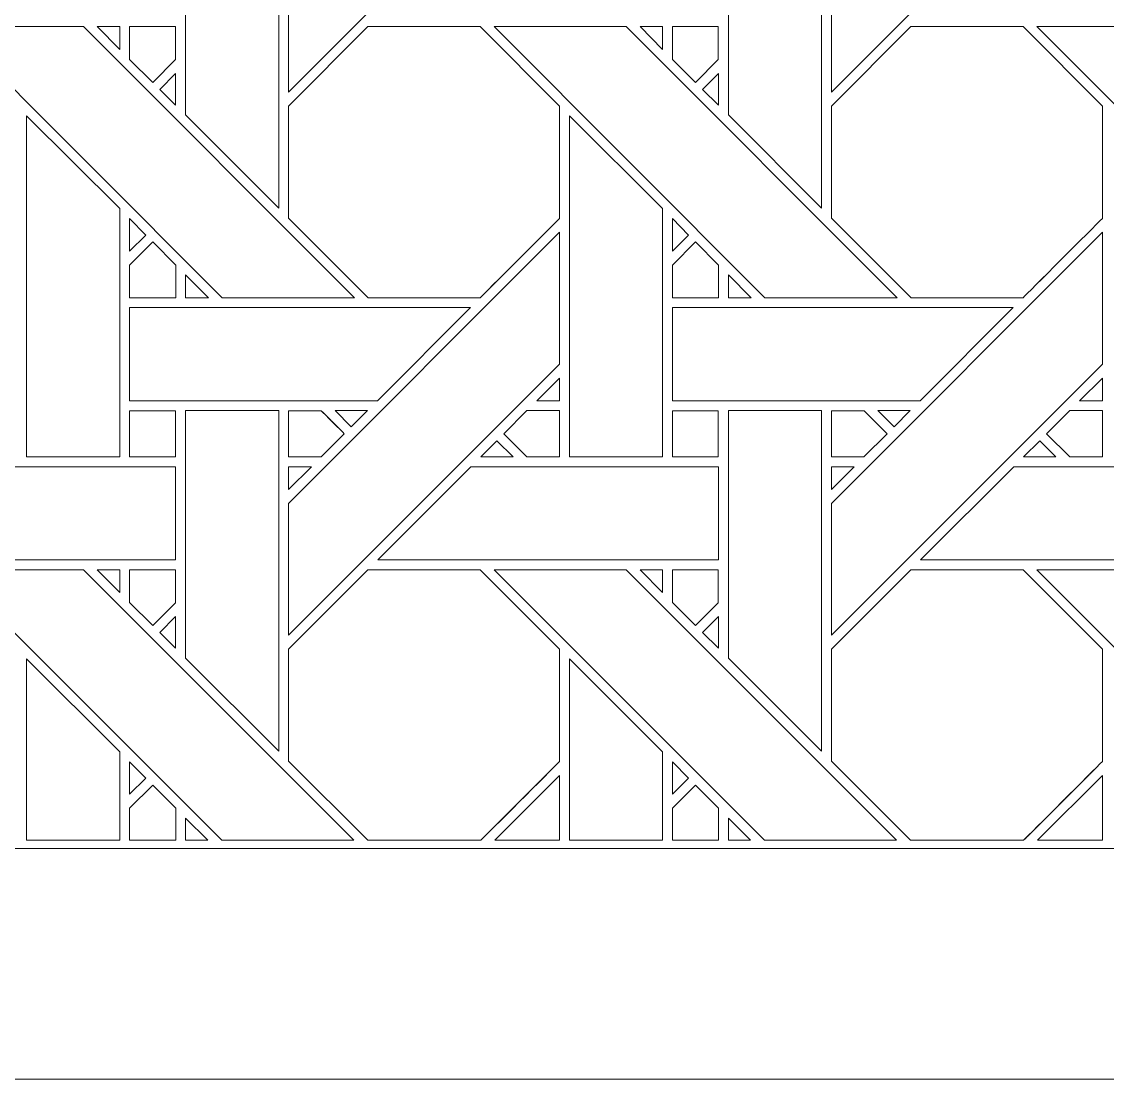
# Model space of a CAD drawing. Header units: inches. Extents: x 5.4 to 19.4, y 5.6 to 12.6.
# Drawn here: x 8.833 to 10.731, y 5.595 to 7.442 of the extents above; entities that cross this region are included whole.
import ezdxf

# ---------------------------------------------------------------- set-up
doc = ezdxf.new("R2010")
doc.units = ezdxf.units.IN
doc.header["$MEASUREMENT"] = 0
doc.layers.add('Design', color=7, linetype='Continuous', lineweight=0)

msp = doc.modelspace()

# ---------------------------------------------------------------- linework, layer by layer
at = {"layer": 'Design'}
for points, knots in [([(5.3829, 12.5948), (5.3829, 12.5948), (5.3829, 5.5948), (5.3829, 5.5948), (5.3829, 5.5948), (19.3829, 5.5948), (19.3829, 5.5948), (19.3829, 5.5948), (19.3829, 12.5948), (19.3829, 12.5948), (19.3829, 12.5948), (5.3829, 12.5948), (5.3829, 12.5948)], [0, 0, 0, 0, 1, 1, 1, 2, 2, 2, 3, 3, 3, 4, 4, 4, 4]), ([(5.8069, 12.1914), (5.8069, 12.1914), (5.8069, 5.9981), (5.8069, 5.9981), (5.8069, 5.9981), (18.9588, 5.9981), (18.9588, 5.9981), (18.9588, 5.9981), (18.9588, 12.1914), (18.9588, 12.1914), (18.9588, 12.1914), (5.8069, 12.1914), (5.8069, 12.1914)], [0, 0, 0, 0, 1, 1, 1, 2, 2, 2, 3, 3, 3, 4, 4, 4, 4]), ([(9.2999, 7.5494), (9.2999, 7.5494), (9.7735, 8.023), (9.7735, 8.023), (9.7735, 8.023), (9.7735, 7.7929), (9.7735, 7.7929), (9.7735, 7.7929), (9.2999, 7.3193), (9.2999, 7.3193), (9.2999, 7.3193), (9.2999, 7.5494), (9.2999, 7.5494)], [0, 0, 0, 0, 1, 1, 1, 2, 2, 2, 3, 3, 3, 4, 4, 4, 4]), ([(10.2486, 7.5494), (10.2486, 7.5494), (10.7222, 8.023), (10.7222, 8.023), (10.7222, 8.023), (10.7222, 7.7929), (10.7222, 7.7929), (10.7222, 7.7929), (10.2486, 7.3193), (10.2486, 7.3193), (10.2486, 7.3193), (10.2486, 7.5494), (10.2486, 7.5494)], [0, 0, 0, 0, 1, 1, 1, 2, 2, 2, 3, 3, 3, 4, 4, 4, 4]), ([(9.2827, 7.7115), (9.2827, 7.7115), (9.2827, 7.1164), (9.2827, 7.1164), (9.2827, 7.1164), (9.1198, 7.2793), (9.1198, 7.2793), (9.1198, 7.2793), (9.1198, 7.7115), (9.1198, 7.7115), (9.1198, 7.7115), (9.2827, 7.7115), (9.2827, 7.7115)], [0, 0, 0, 0, 1, 1, 1, 2, 2, 2, 3, 3, 3, 4, 4, 4, 4]), ([(10.2314, 7.7115), (10.2314, 7.7115), (10.2314, 7.1164), (10.2314, 7.1164), (10.2314, 7.1164), (10.0685, 7.2793), (10.0685, 7.2793), (10.0685, 7.2793), (10.0685, 7.7115), (10.0685, 7.7115), (10.0685, 7.7115), (10.2314, 7.7115), (10.2314, 7.7115)], [0, 0, 0, 0, 1, 1, 1, 2, 2, 2, 3, 3, 3, 4, 4, 4, 4]), ([(8.7103, 7.4336), (8.7103, 7.4336), (8.9412, 7.4336), (8.9412, 7.4336), (8.9412, 7.4336), (9.4149, 6.96), (9.4149, 6.96), (9.4149, 6.96), (9.1838, 6.96), (9.1838, 6.96), (9.1838, 6.96), (8.7103, 7.4336), (8.7103, 7.4336)], [0, 0, 0, 0, 1, 1, 1, 2, 2, 2, 3, 3, 3, 4, 4, 4, 4]), ([(9.0048, 7.4336), (9.0048, 7.4336), (9.0048, 7.3938), (9.0048, 7.3938), (9.0048, 7.3938), (8.9653, 7.4336), (8.9653, 7.4336), (8.9653, 7.4336), (9.0048, 7.4336), (9.0048, 7.4336)], [0, 0, 0, 0, 1, 1, 1, 2, 2, 2, 3, 3, 3, 3]), ([(9.1022, 7.4336), (9.1022, 7.4336), (9.1022, 7.376), (9.1022, 7.376), (9.1022, 7.376), (9.0623, 7.3361), (9.0623, 7.3361), (9.0623, 7.3361), (9.0219, 7.3764), (9.0219, 7.3764), (9.0219, 7.3764), (9.0219, 7.4336), (9.0219, 7.4336), (9.0219, 7.4336), (9.1022, 7.4336), (9.1022, 7.4336)], [0, 0, 0, 0, 1, 1, 1, 2, 2, 2, 3, 3, 3, 4, 4, 4, 5, 5, 5, 5]), ([(9.0623, 7.3361), (9.0623, 7.3361), (9.0219, 7.3764), (9.0219, 7.3764), (9.0219, 7.3764), (9.0219, 7.4336), (9.0219, 7.4336), (9.0219, 7.4336), (9.1022, 7.4336), (9.1022, 7.4336), (9.1022, 7.4336), (9.1022, 7.376), (9.1022, 7.376), (9.1022, 7.376), (9.0623, 7.3361), (9.0623, 7.3361)], [0, 0, 0, 0, 1, 1, 1, 2, 2, 2, 3, 3, 3, 4, 4, 4, 5, 5, 5, 5]), ([(9.4385, 7.4336), (9.4385, 7.4336), (9.6347, 7.4336), (9.6347, 7.4336), (9.6347, 7.4336), (9.7735, 7.2949), (9.7735, 7.2949), (9.7735, 7.2949), (9.7735, 7.0987), (9.7735, 7.0987), (9.7557, 7.0807), (9.6438, 6.969), (9.6348, 6.96), (9.6348, 6.96), (9.4391, 6.96), (9.4391, 6.96), (9.4391, 6.96), (9.2998, 7.0992), (9.2998, 7.0992), (9.2998, 7.0992), (9.2998, 7.2949), (9.2998, 7.2949), (9.2998, 7.2949), (9.4385, 7.4336), (9.4385, 7.4336)], [0, 0, 0, 0, 1, 1, 1, 2, 2, 2, 3, 3, 3, 4, 4, 4, 5, 5, 5, 6, 6, 6, 7, 7, 7, 8, 8, 8, 8]), ([(9.2998, 7.0992), (9.2998, 7.0992), (9.2998, 7.2949), (9.2998, 7.2949), (9.2998, 7.2949), (9.4385, 7.4336), (9.4385, 7.4336), (9.4385, 7.4336), (9.6347, 7.4336), (9.6347, 7.4336), (9.6347, 7.4336), (9.7735, 7.2949), (9.7735, 7.2949), (9.7735, 7.2949), (9.7735, 7.0987), (9.7735, 7.0987), (9.7555, 7.0806), (9.6437, 6.9689), (9.6348, 6.96), (9.6348, 6.96), (9.4391, 6.96), (9.4391, 6.96), (9.4391, 6.96), (9.2998, 7.0992), (9.2998, 7.0992)], [0, 0, 0, 0, 1, 1, 1, 2, 2, 2, 3, 3, 3, 4, 4, 4, 5, 5, 5, 6, 6, 6, 7, 7, 7, 8, 8, 8, 8]), ([(9.659, 7.4336), (9.659, 7.4336), (9.89, 7.4336), (9.89, 7.4336), (9.89, 7.4336), (10.3636, 6.96), (10.3636, 6.96), (10.3636, 6.96), (10.1325, 6.96), (10.1325, 6.96), (10.1325, 6.96), (9.659, 7.4336), (9.659, 7.4336)], [0, 0, 0, 0, 1, 1, 1, 2, 2, 2, 3, 3, 3, 4, 4, 4, 4]), ([(9.9535, 7.4336), (9.9535, 7.4336), (9.9535, 7.3938), (9.9535, 7.3938), (9.9535, 7.3938), (9.9141, 7.4336), (9.9141, 7.4336), (9.9141, 7.4336), (9.9535, 7.4336), (9.9535, 7.4336)], [0, 0, 0, 0, 1, 1, 1, 2, 2, 2, 3, 3, 3, 3]), ([(10.0509, 7.4336), (10.0509, 7.4336), (10.0509, 7.376), (10.0509, 7.376), (10.0509, 7.376), (10.011, 7.3361), (10.011, 7.3361), (10.011, 7.3361), (9.9707, 7.3764), (9.9707, 7.3764), (9.9707, 7.3764), (9.9707, 7.4336), (9.9707, 7.4336), (9.9707, 7.4336), (10.0509, 7.4336), (10.0509, 7.4336)], [0, 0, 0, 0, 1, 1, 1, 2, 2, 2, 3, 3, 3, 4, 4, 4, 5, 5, 5, 5]), ([(10.011, 7.3361), (10.011, 7.3361), (9.9707, 7.3764), (9.9707, 7.3764), (9.9707, 7.3764), (9.9707, 7.4336), (9.9707, 7.4336), (9.9707, 7.4336), (10.0509, 7.4336), (10.0509, 7.4336), (10.0509, 7.4336), (10.0509, 7.376), (10.0509, 7.376), (10.0509, 7.376), (10.011, 7.3361), (10.011, 7.3361)], [0, 0, 0, 0, 1, 1, 1, 2, 2, 2, 3, 3, 3, 4, 4, 4, 5, 5, 5, 5]), ([(10.3873, 7.4336), (10.3873, 7.4336), (10.5835, 7.4336), (10.5835, 7.4336), (10.5835, 7.4336), (10.7222, 7.2949), (10.7222, 7.2949), (10.7222, 7.2949), (10.7222, 7.0987), (10.7222, 7.0987), (10.7044, 7.0807), (10.5925, 6.969), (10.5835, 6.96), (10.5835, 6.96), (10.3878, 6.96), (10.3878, 6.96), (10.3878, 6.96), (10.2486, 7.0992), (10.2486, 7.0992), (10.2486, 7.0992), (10.2486, 7.2949), (10.2486, 7.2949), (10.2486, 7.2949), (10.3873, 7.4336), (10.3873, 7.4336)], [0, 0, 0, 0, 1, 1, 1, 2, 2, 2, 3, 3, 3, 4, 4, 4, 5, 5, 5, 6, 6, 6, 7, 7, 7, 8, 8, 8, 8]), ([(10.2486, 7.0992), (10.2486, 7.0992), (10.2486, 7.2949), (10.2486, 7.2949), (10.2486, 7.2949), (10.3873, 7.4336), (10.3873, 7.4336), (10.3873, 7.4336), (10.5835, 7.4336), (10.5835, 7.4336), (10.5835, 7.4336), (10.7222, 7.2949), (10.7222, 7.2949), (10.7222, 7.2949), (10.7222, 7.0987), (10.7222, 7.0987), (10.7045, 7.0808), (10.5926, 6.9691), (10.5835, 6.96), (10.5835, 6.96), (10.3878, 6.96), (10.3878, 6.96), (10.3878, 6.96), (10.2486, 7.0992), (10.2486, 7.0992)], [0, 0, 0, 0, 1, 1, 1, 2, 2, 2, 3, 3, 3, 4, 4, 4, 5, 5, 5, 6, 6, 6, 7, 7, 7, 8, 8, 8, 8]), ([(10.6077, 7.4336), (10.6077, 7.4336), (10.8387, 7.4336), (10.8387, 7.4336), (10.8387, 7.4336), (11.3123, 6.96), (11.3123, 6.96), (11.3123, 6.96), (11.0813, 6.96), (11.0813, 6.96), (11.0813, 6.96), (10.6077, 7.4336), (10.6077, 7.4336)], [0, 0, 0, 0, 1, 1, 1, 2, 2, 2, 3, 3, 3, 4, 4, 4, 4]), ([(9.1022, 7.3518), (9.1022, 7.3518), (9.1022, 7.2966), (9.1022, 7.2966), (9.1022, 7.2966), (9.0745, 7.324), (9.0745, 7.324), (9.0745, 7.324), (9.1022, 7.3518), (9.1022, 7.3518)], [0, 0, 0, 0, 1, 1, 1, 2, 2, 2, 3, 3, 3, 3]), ([(10.051, 7.3518), (10.051, 7.3518), (10.051, 7.2966), (10.051, 7.2966), (10.051, 7.2966), (10.0232, 7.324), (10.0232, 7.324), (10.0232, 7.324), (10.051, 7.3518), (10.051, 7.3518)], [0, 0, 0, 0, 1, 1, 1, 2, 2, 2, 3, 3, 3, 3]), ([(9.0047, 7.1157), (9.0047, 7.1157), (9.0047, 6.682), (9.0047, 6.682), (9.0047, 6.682), (8.8419, 6.682), (8.8419, 6.682), (8.8419, 6.682), (8.8419, 7.2778), (8.8419, 7.2778), (8.8419, 7.2778), (9.0047, 7.1157), (9.0047, 7.1157)], [0, 0, 0, 0, 1, 1, 1, 2, 2, 2, 3, 3, 3, 4, 4, 4, 4]), ([(9.9534, 7.1157), (9.9534, 7.1157), (9.9534, 6.682), (9.9534, 6.682), (9.9534, 6.682), (9.7907, 6.682), (9.7907, 6.682), (9.7907, 6.682), (9.7907, 7.2778), (9.7907, 7.2778), (9.7907, 7.2778), (9.9534, 7.1157), (9.9534, 7.1157)], [0, 0, 0, 0, 1, 1, 1, 2, 2, 2, 3, 3, 3, 4, 4, 4, 4]), ([(9.022, 7.0414), (9.022, 7.0414), (9.022, 7.0982), (9.022, 7.0982), (9.022, 7.0982), (9.0502, 7.0696), (9.0502, 7.0696), (9.0502, 7.0696), (9.022, 7.0414), (9.022, 7.0414)], [0, 0, 0, 0, 1, 1, 1, 2, 2, 2, 3, 3, 3, 3]), ([(9.9707, 7.0414), (9.9707, 7.0414), (9.9707, 7.0982), (9.9707, 7.0982), (9.9707, 7.0982), (9.9989, 7.0696), (9.9989, 7.0696), (9.9989, 7.0696), (9.9707, 7.0414), (9.9707, 7.0414)], [0, 0, 0, 0, 1, 1, 1, 2, 2, 2, 3, 3, 3, 3]), ([(9.2999, 6.6007), (9.2999, 6.6007), (9.7735, 7.0743), (9.7735, 7.0743), (9.7735, 7.0743), (9.7735, 6.8442), (9.7735, 6.8442), (9.7735, 6.8442), (9.2999, 6.3706), (9.2999, 6.3706), (9.2999, 6.3706), (9.2999, 6.6007), (9.2999, 6.6007)], [0, 0, 0, 0, 1, 1, 1, 2, 2, 2, 3, 3, 3, 4, 4, 4, 4]), ([(10.2486, 6.6007), (10.2486, 6.6007), (10.7222, 7.0743), (10.7222, 7.0743), (10.7222, 7.0743), (10.7222, 6.8442), (10.7222, 6.8442), (10.7222, 6.8442), (10.2486, 6.3706), (10.2486, 6.3706), (10.2486, 6.3706), (10.2486, 6.6007), (10.2486, 6.6007)], [0, 0, 0, 0, 1, 1, 1, 2, 2, 2, 3, 3, 3, 4, 4, 4, 4]), ([(9.022, 6.9597), (9.022, 6.9597), (9.022, 7.017), (9.022, 7.017), (9.022, 7.017), (9.0623, 7.0574), (9.0623, 7.0574), (9.0623, 7.0574), (9.1026, 7.017), (9.1026, 7.017), (9.1026, 7.017), (9.1026, 6.9597), (9.1026, 6.9597), (9.1026, 6.9597), (9.022, 6.9597), (9.022, 6.9597)], [0, 0, 0, 0, 1, 1, 1, 2, 2, 2, 3, 3, 3, 4, 4, 4, 5, 5, 5, 5]), ([(9.022, 6.9597), (9.022, 6.9597), (9.022, 7.017), (9.022, 7.017), (9.022, 7.017), (9.0623, 7.0574), (9.0623, 7.0574), (9.0623, 7.0574), (9.1026, 7.017), (9.1026, 7.017), (9.1026, 7.017), (9.1026, 6.9597), (9.1026, 6.9597), (9.1026, 6.9597), (9.022, 6.9597), (9.022, 6.9597)], [0, 0, 0, 0, 1, 1, 1, 2, 2, 2, 3, 3, 3, 4, 4, 4, 5, 5, 5, 5]), ([(9.9707, 6.9597), (9.9707, 6.9597), (9.9707, 7.017), (9.9707, 7.017), (9.9707, 7.017), (10.011, 7.0574), (10.011, 7.0574), (10.011, 7.0574), (10.0514, 7.017), (10.0514, 7.017), (10.0514, 7.017), (10.0514, 6.9597), (10.0514, 6.9597), (10.0514, 6.9597), (9.9707, 6.9597), (9.9707, 6.9597)], [0, 0, 0, 0, 1, 1, 1, 2, 2, 2, 3, 3, 3, 4, 4, 4, 5, 5, 5, 5]), ([(10.011, 7.0574), (10.011, 7.0574), (10.0514, 7.017), (10.0514, 7.017), (10.0514, 7.017), (10.0514, 6.9597), (10.0514, 6.9597), (10.0514, 6.9597), (9.9707, 6.9597), (9.9707, 6.9597), (9.9707, 6.9597), (9.9707, 7.017), (9.9707, 7.017), (9.9707, 7.017), (10.011, 7.0574), (10.011, 7.0574)], [0, 0, 0, 0, 1, 1, 1, 2, 2, 2, 3, 3, 3, 4, 4, 4, 5, 5, 5, 5]), ([(9.1596, 6.96), (9.1596, 6.96), (9.1199, 6.96), (9.1199, 6.96), (9.1199, 6.96), (9.1199, 6.9998), (9.1199, 6.9998), (9.1199, 6.9998), (9.1596, 6.96), (9.1596, 6.96)], [0, 0, 0, 0, 1, 1, 1, 2, 2, 2, 3, 3, 3, 3]), ([(10.1084, 6.96), (10.1084, 6.96), (10.0686, 6.96), (10.0686, 6.96), (10.0686, 6.96), (10.0686, 6.9998), (10.0686, 6.9998), (10.0686, 6.9998), (10.1084, 6.96), (10.1084, 6.96)], [0, 0, 0, 0, 1, 1, 1, 2, 2, 2, 3, 3, 3, 3]), ([(9.022, 6.78), (9.022, 6.78), (9.022, 6.9427), (9.022, 6.9427), (9.022, 6.9427), (9.6177, 6.9427), (9.6177, 6.9427), (9.6177, 6.9427), (9.455, 6.78), (9.455, 6.78), (9.455, 6.78), (9.022, 6.78), (9.022, 6.78)], [0, 0, 0, 0, 1, 1, 1, 2, 2, 2, 3, 3, 3, 4, 4, 4, 4]), ([(9.9707, 6.78), (9.9707, 6.78), (9.9707, 6.9427), (9.9707, 6.9427), (9.9707, 6.9427), (10.5664, 6.9427), (10.5664, 6.9427), (10.5664, 6.9427), (10.4037, 6.78), (10.4037, 6.78), (10.4037, 6.78), (9.9707, 6.78), (9.9707, 6.78)], [0, 0, 0, 0, 1, 1, 1, 2, 2, 2, 3, 3, 3, 4, 4, 4, 4]), ([(9.7338, 6.7801), (9.7338, 6.7801), (9.7735, 6.8198), (9.7735, 6.8198), (9.7735, 6.8198), (9.7735, 6.7801), (9.7735, 6.7801), (9.7735, 6.7801), (9.7338, 6.7801), (9.7338, 6.7801)], [0, 0, 0, 0, 1, 1, 1, 2, 2, 2, 3, 3, 3, 3]), ([(10.6825, 6.7801), (10.6825, 6.7801), (10.7223, 6.8198), (10.7223, 6.8198), (10.7223, 6.8198), (10.7223, 6.7801), (10.7223, 6.7801), (10.7223, 6.7801), (10.6825, 6.7801), (10.6825, 6.7801)], [0, 0, 0, 0, 1, 1, 1, 2, 2, 2, 3, 3, 3, 3]), ([(9.1022, 6.7627), (9.1022, 6.7627), (9.1022, 6.682), (9.1022, 6.682), (9.1022, 6.682), (9.022, 6.682), (9.022, 6.682), (9.022, 6.682), (9.022, 6.7627), (9.022, 6.7627), (9.022, 6.7627), (9.1022, 6.7627), (9.1022, 6.7627)], [0, 0, 0, 0, 1, 1, 1, 2, 2, 2, 3, 3, 3, 4, 4, 4, 4]), ([(9.022, 6.7627), (9.022, 6.7627), (9.1022, 6.7627), (9.1022, 6.7627), (9.1022, 6.7627), (9.1022, 6.682), (9.1022, 6.682), (9.1022, 6.682), (9.022, 6.682), (9.022, 6.682), (9.022, 6.682), (9.022, 6.7627), (9.022, 6.7627)], [0, 0, 0, 0, 1, 1, 1, 2, 2, 2, 3, 3, 3, 4, 4, 4, 4]), ([(9.2827, 6.7628), (9.2827, 6.7628), (9.2827, 6.1677), (9.2827, 6.1677), (9.2827, 6.1677), (9.1198, 6.3306), (9.1198, 6.3306), (9.1198, 6.3306), (9.1198, 6.7628), (9.1198, 6.7628), (9.1198, 6.7628), (9.2827, 6.7628), (9.2827, 6.7628)], [0, 0, 0, 0, 1, 1, 1, 2, 2, 2, 3, 3, 3, 4, 4, 4, 4]), ([(9.3569, 6.7627), (9.362, 6.7576), (9.3928, 6.7268), (9.3972, 6.7224), (9.3972, 6.7224), (9.3568, 6.682), (9.3568, 6.682), (9.3568, 6.682), (9.2998, 6.682), (9.2998, 6.682), (9.2998, 6.682), (9.2998, 6.7627), (9.2998, 6.7627), (9.2998, 6.7627), (9.3569, 6.7627), (9.3569, 6.7627)], [0, 0, 0, 0, 1, 1, 1, 2, 2, 2, 3, 3, 3, 4, 4, 4, 5, 5, 5, 5]), ([(9.2998, 6.7627), (9.2998, 6.7627), (9.3569, 6.7627), (9.3569, 6.7627), (9.3623, 6.7574), (9.3931, 6.7266), (9.3972, 6.7224), (9.3972, 6.7224), (9.3568, 6.682), (9.3568, 6.682), (9.3568, 6.682), (9.2998, 6.682), (9.2998, 6.682), (9.2998, 6.682), (9.2998, 6.7627), (9.2998, 6.7627)], [0, 0, 0, 0, 1, 1, 1, 2, 2, 2, 3, 3, 3, 4, 4, 4, 5, 5, 5, 5]), ([(9.4377, 6.7628), (9.4377, 6.7628), (9.4095, 6.7346), (9.4095, 6.7346), (9.4095, 6.7346), (9.3813, 6.7628), (9.3813, 6.7628), (9.3813, 6.7628), (9.4377, 6.7628), (9.4377, 6.7628)], [0, 0, 0, 0, 1, 1, 1, 2, 2, 2, 3, 3, 3, 3]), ([(9.7735, 6.7628), (9.7735, 6.7628), (9.7735, 6.682), (9.7735, 6.682), (9.7735, 6.682), (9.7164, 6.682), (9.7164, 6.682), (9.7164, 6.682), (9.676, 6.7223), (9.676, 6.7223), (9.676, 6.7223), (9.7165, 6.7628), (9.7165, 6.7628), (9.7165, 6.7628), (9.7735, 6.7628), (9.7735, 6.7628)], [0, 0, 0, 0, 1, 1, 1, 2, 2, 2, 3, 3, 3, 4, 4, 4, 5, 5, 5, 5]), ([(9.676, 6.7223), (9.676, 6.7223), (9.7165, 6.7628), (9.7165, 6.7628), (9.7165, 6.7628), (9.7735, 6.7628), (9.7735, 6.7628), (9.7735, 6.7628), (9.7735, 6.682), (9.7735, 6.682), (9.7735, 6.682), (9.7164, 6.682), (9.7164, 6.682), (9.7164, 6.682), (9.676, 6.7223), (9.676, 6.7223)], [0, 0, 0, 0, 1, 1, 1, 2, 2, 2, 3, 3, 3, 4, 4, 4, 5, 5, 5, 5]), ([(10.0509, 6.7627), (10.0509, 6.7627), (10.0509, 6.682), (10.0509, 6.682), (10.0509, 6.682), (9.9707, 6.682), (9.9707, 6.682), (9.9707, 6.682), (9.9707, 6.7627), (9.9707, 6.7627), (9.9707, 6.7627), (10.0509, 6.7627), (10.0509, 6.7627)], [0, 0, 0, 0, 1, 1, 1, 2, 2, 2, 3, 3, 3, 4, 4, 4, 4]), ([(10.0509, 6.7627), (10.0509, 6.7627), (10.0509, 6.682), (10.0509, 6.682), (10.0509, 6.682), (9.9707, 6.682), (9.9707, 6.682), (9.9707, 6.682), (9.9707, 6.7627), (9.9707, 6.7627), (9.9707, 6.7627), (10.0509, 6.7627), (10.0509, 6.7627)], [0, 0, 0, 0, 1, 1, 1, 2, 2, 2, 3, 3, 3, 4, 4, 4, 4]), ([(10.2314, 6.7628), (10.2314, 6.7628), (10.2314, 6.1677), (10.2314, 6.1677), (10.2314, 6.1677), (10.0685, 6.3306), (10.0685, 6.3306), (10.0685, 6.3306), (10.0685, 6.7628), (10.0685, 6.7628), (10.0685, 6.7628), (10.2314, 6.7628), (10.2314, 6.7628)], [0, 0, 0, 0, 1, 1, 1, 2, 2, 2, 3, 3, 3, 4, 4, 4, 4]), ([(10.3056, 6.7627), (10.3108, 6.7576), (10.3415, 6.7268), (10.346, 6.7224), (10.346, 6.7224), (10.3055, 6.682), (10.3055, 6.682), (10.3055, 6.682), (10.2486, 6.682), (10.2486, 6.682), (10.2486, 6.682), (10.2486, 6.7627), (10.2486, 6.7627), (10.2486, 6.7627), (10.3056, 6.7627), (10.3056, 6.7627)], [0, 0, 0, 0, 1, 1, 1, 2, 2, 2, 3, 3, 3, 4, 4, 4, 5, 5, 5, 5]), ([(10.2486, 6.7627), (10.2486, 6.7627), (10.3056, 6.7627), (10.3056, 6.7627), (10.3111, 6.7573), (10.346, 6.7224), (10.346, 6.7224), (10.346, 6.7224), (10.3055, 6.682), (10.3055, 6.682), (10.3055, 6.682), (10.2486, 6.682), (10.2486, 6.682), (10.2486, 6.682), (10.2486, 6.7627), (10.2486, 6.7627)], [0, 0, 0, 0, 1, 1, 1, 2, 2, 2, 3, 3, 3, 4, 4, 4, 5, 5, 5, 5]), ([(10.3865, 6.7628), (10.3865, 6.7628), (10.3582, 6.7346), (10.3582, 6.7346), (10.3582, 6.7346), (10.33, 6.7628), (10.33, 6.7628), (10.33, 6.7628), (10.3865, 6.7628), (10.3865, 6.7628)], [0, 0, 0, 0, 1, 1, 1, 2, 2, 2, 3, 3, 3, 3]), ([(10.7222, 6.7628), (10.7222, 6.7628), (10.7222, 6.682), (10.7222, 6.682), (10.7222, 6.682), (10.6651, 6.682), (10.6651, 6.682), (10.6651, 6.682), (10.6248, 6.7223), (10.6248, 6.7223), (10.6248, 6.7223), (10.6652, 6.7628), (10.6652, 6.7628), (10.6652, 6.7628), (10.7222, 6.7628), (10.7222, 6.7628)], [0, 0, 0, 0, 1, 1, 1, 2, 2, 2, 3, 3, 3, 4, 4, 4, 5, 5, 5, 5]), ([(10.6248, 6.7223), (10.6248, 6.7223), (10.6652, 6.7628), (10.6652, 6.7628), (10.6652, 6.7628), (10.7222, 6.7628), (10.7222, 6.7628), (10.7222, 6.7628), (10.7222, 6.682), (10.7222, 6.682), (10.7222, 6.682), (10.6651, 6.682), (10.6651, 6.682), (10.6651, 6.682), (10.6248, 6.7223), (10.6248, 6.7223)], [0, 0, 0, 0, 1, 1, 1, 2, 2, 2, 3, 3, 3, 4, 4, 4, 5, 5, 5, 5]), ([(9.6922, 6.682), (9.6922, 6.682), (9.6357, 6.682), (9.6357, 6.682), (9.6357, 6.682), (9.6639, 6.7102), (9.6639, 6.7102), (9.6639, 6.7102), (9.6922, 6.682), (9.6922, 6.682)], [0, 0, 0, 0, 1, 1, 1, 2, 2, 2, 3, 3, 3, 3]), ([(10.6409, 6.682), (10.6409, 6.682), (10.5844, 6.682), (10.5844, 6.682), (10.5844, 6.682), (10.6127, 6.7102), (10.6127, 6.7102), (10.6127, 6.7102), (10.6409, 6.682), (10.6409, 6.682)], [0, 0, 0, 0, 1, 1, 1, 2, 2, 2, 3, 3, 3, 3]), ([(8.507, 6.502), (8.507, 6.502), (8.6698, 6.6648), (8.6698, 6.6648), (8.6698, 6.6648), (9.1022, 6.6648), (9.1022, 6.6648), (9.1022, 6.6648), (9.1022, 6.502), (9.1022, 6.502), (9.1022, 6.502), (8.507, 6.502), (8.507, 6.502)], [0, 0, 0, 0, 1, 1, 1, 2, 2, 2, 3, 3, 3, 4, 4, 4, 4]), ([(9.3397, 6.6649), (9.3397, 6.6649), (9.2999, 6.625), (9.2999, 6.625), (9.2999, 6.625), (9.2999, 6.6649), (9.2999, 6.6649), (9.2999, 6.6649), (9.3397, 6.6649), (9.3397, 6.6649)], [0, 0, 0, 0, 1, 1, 1, 2, 2, 2, 3, 3, 3, 3]), ([(9.4557, 6.502), (9.4557, 6.502), (9.6185, 6.6648), (9.6185, 6.6648), (9.6185, 6.6648), (10.051, 6.6648), (10.051, 6.6648), (10.051, 6.6648), (10.051, 6.502), (10.051, 6.502), (10.051, 6.502), (9.4557, 6.502), (9.4557, 6.502)], [0, 0, 0, 0, 1, 1, 1, 2, 2, 2, 3, 3, 3, 4, 4, 4, 4]), ([(10.2884, 6.6649), (10.2884, 6.6649), (10.2486, 6.625), (10.2486, 6.625), (10.2486, 6.625), (10.2486, 6.6649), (10.2486, 6.6649), (10.2486, 6.6649), (10.2884, 6.6649), (10.2884, 6.6649)], [0, 0, 0, 0, 1, 1, 1, 2, 2, 2, 3, 3, 3, 3]), ([(10.4044, 6.502), (10.4044, 6.502), (10.5673, 6.6648), (10.5673, 6.6648), (10.5673, 6.6648), (10.9997, 6.6648), (10.9997, 6.6648), (10.9997, 6.6648), (10.9997, 6.502), (10.9997, 6.502), (10.9997, 6.502), (10.4044, 6.502), (10.4044, 6.502)], [0, 0, 0, 0, 1, 1, 1, 2, 2, 2, 3, 3, 3, 4, 4, 4, 4]), ([(8.7103, 6.4849), (8.7103, 6.4849), (8.9412, 6.4849), (8.9412, 6.4849), (8.9412, 6.4849), (9.4139, 6.0122), (9.4139, 6.0122), (9.4139, 6.0122), (9.1829, 6.0122), (9.1829, 6.0122), (9.1829, 6.0122), (8.7103, 6.4849), (8.7103, 6.4849)], [0, 0, 0, 0, 1, 1, 1, 2, 2, 2, 3, 3, 3, 4, 4, 4, 4]), ([(9.0048, 6.4849), (9.0048, 6.4849), (9.0048, 6.4451), (9.0048, 6.4451), (9.0048, 6.4451), (8.9653, 6.4849), (8.9653, 6.4849), (8.9653, 6.4849), (9.0048, 6.4849), (9.0048, 6.4849)], [0, 0, 0, 0, 1, 1, 1, 2, 2, 2, 3, 3, 3, 3]), ([(9.1022, 6.4849), (9.1022, 6.4849), (9.1022, 6.4273), (9.1022, 6.4273), (9.1022, 6.4273), (9.0623, 6.3873), (9.0623, 6.3873), (9.0623, 6.3873), (9.0219, 6.4277), (9.0219, 6.4277), (9.0219, 6.4277), (9.0219, 6.4849), (9.0219, 6.4849), (9.0219, 6.4849), (9.1022, 6.4849), (9.1022, 6.4849)], [0, 0, 0, 0, 1, 1, 1, 2, 2, 2, 3, 3, 3, 4, 4, 4, 5, 5, 5, 5]), ([(9.0623, 6.3873), (9.0623, 6.3873), (9.0219, 6.4277), (9.0219, 6.4277), (9.0219, 6.4277), (9.0219, 6.4849), (9.0219, 6.4849), (9.0219, 6.4849), (9.1022, 6.4849), (9.1022, 6.4849), (9.1022, 6.4849), (9.1022, 6.4273), (9.1022, 6.4273), (9.1022, 6.4273), (9.0623, 6.3873), (9.0623, 6.3873)], [0, 0, 0, 0, 1, 1, 1, 2, 2, 2, 3, 3, 3, 4, 4, 4, 5, 5, 5, 5]), ([(9.4381, 6.0122), (9.4381, 6.0122), (9.2998, 6.1505), (9.2998, 6.1505), (9.2998, 6.1505), (9.2998, 6.3462), (9.2998, 6.3462), (9.2998, 6.3462), (9.4385, 6.4849), (9.4385, 6.4849), (9.4385, 6.4849), (9.6347, 6.4849), (9.6347, 6.4849), (9.6347, 6.4849), (9.7735, 6.3462), (9.7735, 6.3462), (9.7735, 6.3462), (9.7735, 6.1499), (9.7735, 6.1499), (9.7561, 6.1324), (9.6488, 6.0253), (9.6357, 6.0122), (9.6357, 6.0122), (9.4381, 6.0122), (9.4381, 6.0122)], [0, 0, 0, 0, 1, 1, 1, 2, 2, 2, 3, 3, 3, 4, 4, 4, 5, 5, 5, 6, 6, 6, 7, 7, 7, 8, 8, 8, 8]), ([(9.6357, 6.0122), (9.6357, 6.0122), (9.4381, 6.0122), (9.4381, 6.0122), (9.4381, 6.0122), (9.2998, 6.1505), (9.2998, 6.1505), (9.2998, 6.1505), (9.2998, 6.3462), (9.2998, 6.3462), (9.2998, 6.3462), (9.4385, 6.4849), (9.4385, 6.4849), (9.4385, 6.4849), (9.6347, 6.4849), (9.6347, 6.4849), (9.6347, 6.4849), (9.7735, 6.3462), (9.7735, 6.3462), (9.7735, 6.3462), (9.7735, 6.1499), (9.7735, 6.1499), (9.7559, 6.1322), (9.6487, 6.0252), (9.6357, 6.0122)], [0, 0, 0, 0, 1, 1, 1, 2, 2, 2, 3, 3, 3, 4, 4, 4, 5, 5, 5, 6, 6, 6, 7, 7, 7, 8, 8, 8, 8]), ([(9.659, 6.4849), (9.659, 6.4849), (9.89, 6.4849), (9.89, 6.4849), (9.89, 6.4849), (10.3626, 6.0122), (10.3626, 6.0122), (10.3626, 6.0122), (10.1316, 6.0122), (10.1316, 6.0122), (10.1316, 6.0122), (9.659, 6.4849), (9.659, 6.4849)], [0, 0, 0, 0, 1, 1, 1, 2, 2, 2, 3, 3, 3, 4, 4, 4, 4]), ([(9.9535, 6.4849), (9.9535, 6.4849), (9.9535, 6.4451), (9.9535, 6.4451), (9.9535, 6.4451), (9.9141, 6.4849), (9.9141, 6.4849), (9.9141, 6.4849), (9.9535, 6.4849), (9.9535, 6.4849)], [0, 0, 0, 0, 1, 1, 1, 2, 2, 2, 3, 3, 3, 3]), ([(10.0509, 6.4849), (10.0509, 6.4849), (10.0509, 6.4273), (10.0509, 6.4273), (10.0509, 6.4273), (10.011, 6.3873), (10.011, 6.3873), (10.011, 6.3873), (9.9707, 6.4277), (9.9707, 6.4277), (9.9707, 6.4277), (9.9707, 6.4849), (9.9707, 6.4849), (9.9707, 6.4849), (10.0509, 6.4849), (10.0509, 6.4849)], [0, 0, 0, 0, 1, 1, 1, 2, 2, 2, 3, 3, 3, 4, 4, 4, 5, 5, 5, 5]), ([(10.011, 6.3873), (10.011, 6.3873), (9.9707, 6.4277), (9.9707, 6.4277), (9.9707, 6.4277), (9.9707, 6.4849), (9.9707, 6.4849), (9.9707, 6.4849), (10.0509, 6.4849), (10.0509, 6.4849), (10.0509, 6.4849), (10.0509, 6.4273), (10.0509, 6.4273), (10.0509, 6.4273), (10.011, 6.3873), (10.011, 6.3873)], [0, 0, 0, 0, 1, 1, 1, 2, 2, 2, 3, 3, 3, 4, 4, 4, 5, 5, 5, 5]), ([(10.3868, 6.0122), (10.3868, 6.0122), (10.2486, 6.1505), (10.2486, 6.1505), (10.2486, 6.1505), (10.2486, 6.3462), (10.2486, 6.3462), (10.2486, 6.3462), (10.3873, 6.4849), (10.3873, 6.4849), (10.3873, 6.4849), (10.5835, 6.4849), (10.5835, 6.4849), (10.5835, 6.4849), (10.7222, 6.3462), (10.7222, 6.3462), (10.7222, 6.3462), (10.7222, 6.1499), (10.7222, 6.1499), (10.7048, 6.1324), (10.5975, 6.0253), (10.5845, 6.0122), (10.5845, 6.0122), (10.3868, 6.0122), (10.3868, 6.0122)], [0, 0, 0, 0, 1, 1, 1, 2, 2, 2, 3, 3, 3, 4, 4, 4, 5, 5, 5, 6, 6, 6, 7, 7, 7, 8, 8, 8, 8]), ([(10.5845, 6.0122), (10.5845, 6.0122), (10.3868, 6.0122), (10.3868, 6.0122), (10.3868, 6.0122), (10.2486, 6.1505), (10.2486, 6.1505), (10.2486, 6.1505), (10.2486, 6.3462), (10.2486, 6.3462), (10.2486, 6.3462), (10.3873, 6.4849), (10.3873, 6.4849), (10.3873, 6.4849), (10.5835, 6.4849), (10.5835, 6.4849), (10.5835, 6.4849), (10.7222, 6.3462), (10.7222, 6.3462), (10.7222, 6.3462), (10.7222, 6.1499), (10.7222, 6.1499), (10.7044, 6.132), (10.5973, 6.025), (10.5845, 6.0122)], [0, 0, 0, 0, 1, 1, 1, 2, 2, 2, 3, 3, 3, 4, 4, 4, 5, 5, 5, 6, 6, 6, 7, 7, 7, 8, 8, 8, 8]), ([(10.6077, 6.4849), (10.6077, 6.4849), (10.8387, 6.4849), (10.8387, 6.4849), (10.8387, 6.4849), (11.3113, 6.0122), (11.3113, 6.0122), (11.3113, 6.0122), (11.0803, 6.0122), (11.0803, 6.0122), (11.0803, 6.0122), (10.6077, 6.4849), (10.6077, 6.4849)], [0, 0, 0, 0, 1, 1, 1, 2, 2, 2, 3, 3, 3, 4, 4, 4, 4]), ([(9.1022, 6.4031), (9.1022, 6.4031), (9.1022, 6.3479), (9.1022, 6.3479), (9.1022, 6.3479), (9.0745, 6.3753), (9.0745, 6.3753), (9.0745, 6.3753), (9.1022, 6.4031), (9.1022, 6.4031)], [0, 0, 0, 0, 1, 1, 1, 2, 2, 2, 3, 3, 3, 3]), ([(10.051, 6.4031), (10.051, 6.4031), (10.051, 6.3479), (10.051, 6.3479), (10.051, 6.3479), (10.0232, 6.3753), (10.0232, 6.3753), (10.0232, 6.3753), (10.051, 6.4031), (10.051, 6.4031)], [0, 0, 0, 0, 1, 1, 1, 2, 2, 2, 3, 3, 3, 3]), ([(8.8419, 6.0122), (8.8419, 6.0122), (8.8419, 6.3291), (8.8419, 6.3291), (8.8419, 6.3291), (9.0047, 6.1669), (9.0047, 6.1669), (9.0047, 6.1669), (9.0047, 6.0122), (9.0047, 6.0122), (9.0047, 6.0122), (8.8419, 6.0122), (8.8419, 6.0122)], [0, 0, 0, 0, 1, 1, 1, 2, 2, 2, 3, 3, 3, 4, 4, 4, 4]), ([(9.7907, 6.0122), (9.7907, 6.0122), (9.7907, 6.3291), (9.7907, 6.3291), (9.7907, 6.3291), (9.9534, 6.1669), (9.9534, 6.1669), (9.9534, 6.1669), (9.9534, 6.0122), (9.9534, 6.0122), (9.9534, 6.0122), (9.7907, 6.0122), (9.7907, 6.0122)], [0, 0, 0, 0, 1, 1, 1, 2, 2, 2, 3, 3, 3, 4, 4, 4, 4]), ([(9.0502, 6.1209), (9.0502, 6.1209), (9.022, 6.0927), (9.022, 6.0927), (9.022, 6.0927), (9.022, 6.1495), (9.022, 6.1495), (9.022, 6.1495), (9.0502, 6.1209), (9.0502, 6.1209)], [0, 0, 0, 0, 1, 1, 1, 2, 2, 2, 3, 3, 3, 3]), ([(9.9989, 6.1209), (9.9989, 6.1209), (9.9707, 6.0927), (9.9707, 6.0927), (9.9707, 6.0927), (9.9707, 6.1495), (9.9707, 6.1495), (9.9707, 6.1495), (9.9989, 6.1209), (9.9989, 6.1209)], [0, 0, 0, 0, 1, 1, 1, 2, 2, 2, 3, 3, 3, 3]), ([(9.7735, 6.1255), (9.7735, 6.1255), (9.7735, 6.0122), (9.7735, 6.0122), (9.7735, 6.0122), (9.6602, 6.0122), (9.6602, 6.0122), (9.6602, 6.0122), (9.7735, 6.1255), (9.7735, 6.1255)], [0, 0, 0, 0, 1, 1, 1, 2, 2, 2, 3, 3, 3, 3]), ([(10.7222, 6.1255), (10.7222, 6.1255), (10.7222, 6.0122), (10.7222, 6.0122), (10.7222, 6.0122), (10.6089, 6.0122), (10.6089, 6.0122), (10.6089, 6.0122), (10.7222, 6.1255), (10.7222, 6.1255)], [0, 0, 0, 0, 1, 1, 1, 2, 2, 2, 3, 3, 3, 3]), ([(9.022, 6.0122), (9.022, 6.0122), (9.022, 6.0683), (9.022, 6.0683), (9.022, 6.0683), (9.0623, 6.1086), (9.0623, 6.1086), (9.0623, 6.1086), (9.1026, 6.0683), (9.1026, 6.0683), (9.1026, 6.0683), (9.1026, 6.0122), (9.1026, 6.0122), (9.1026, 6.0122), (9.022, 6.0122), (9.022, 6.0122)], [0, 0, 0, 0, 1, 1, 1, 2, 2, 2, 3, 3, 3, 4, 4, 4, 5, 5, 5, 5]), ([(9.022, 6.0683), (9.022, 6.0683), (9.0623, 6.1086), (9.0623, 6.1086), (9.0623, 6.1086), (9.1026, 6.0683), (9.1026, 6.0683), (9.1026, 6.0683), (9.1026, 6.0122), (9.1026, 6.0122), (9.1026, 6.0122), (9.022, 6.0122), (9.022, 6.0122), (9.022, 6.0122), (9.022, 6.0683), (9.022, 6.0683)], [0, 0, 0, 0, 1, 1, 1, 2, 2, 2, 3, 3, 3, 4, 4, 4, 5, 5, 5, 5]), ([(9.9707, 6.0122), (9.9707, 6.0122), (9.9707, 6.0683), (9.9707, 6.0683), (9.9707, 6.0683), (10.011, 6.1086), (10.011, 6.1086), (10.011, 6.1086), (10.0514, 6.0683), (10.0514, 6.0683), (10.0514, 6.0683), (10.0514, 6.0122), (10.0514, 6.0122), (10.0514, 6.0122), (9.9707, 6.0122), (9.9707, 6.0122)], [0, 0, 0, 0, 1, 1, 1, 2, 2, 2, 3, 3, 3, 4, 4, 4, 5, 5, 5, 5]), ([(9.9707, 6.0683), (9.9707, 6.0683), (10.011, 6.1086), (10.011, 6.1086), (10.011, 6.1086), (10.0514, 6.0683), (10.0514, 6.0683), (10.0514, 6.0683), (10.0514, 6.0122), (10.0514, 6.0122), (10.0514, 6.0122), (9.9707, 6.0122), (9.9707, 6.0122), (9.9707, 6.0122), (9.9707, 6.0683), (9.9707, 6.0683)], [0, 0, 0, 0, 1, 1, 1, 2, 2, 2, 3, 3, 3, 4, 4, 4, 5, 5, 5, 5]), ([(9.1199, 6.0122), (9.1199, 6.0122), (9.1199, 6.051), (9.1199, 6.051), (9.1199, 6.051), (9.1586, 6.0122), (9.1586, 6.0122), (9.1586, 6.0122), (9.1199, 6.0122), (9.1199, 6.0122)], [0, 0, 0, 0, 1, 1, 1, 2, 2, 2, 3, 3, 3, 3]), ([(10.0686, 6.0122), (10.0686, 6.0122), (10.0686, 6.051), (10.0686, 6.051), (10.0686, 6.051), (10.1074, 6.0122), (10.1074, 6.0122), (10.1074, 6.0122), (10.0686, 6.0122), (10.0686, 6.0122)], [0, 0, 0, 0, 1, 1, 1, 2, 2, 2, 3, 3, 3, 3])]:
    msp.add_open_spline(points, degree=3, knots=knots, dxfattribs=at)

doc.saveas('drawing.dxf')
